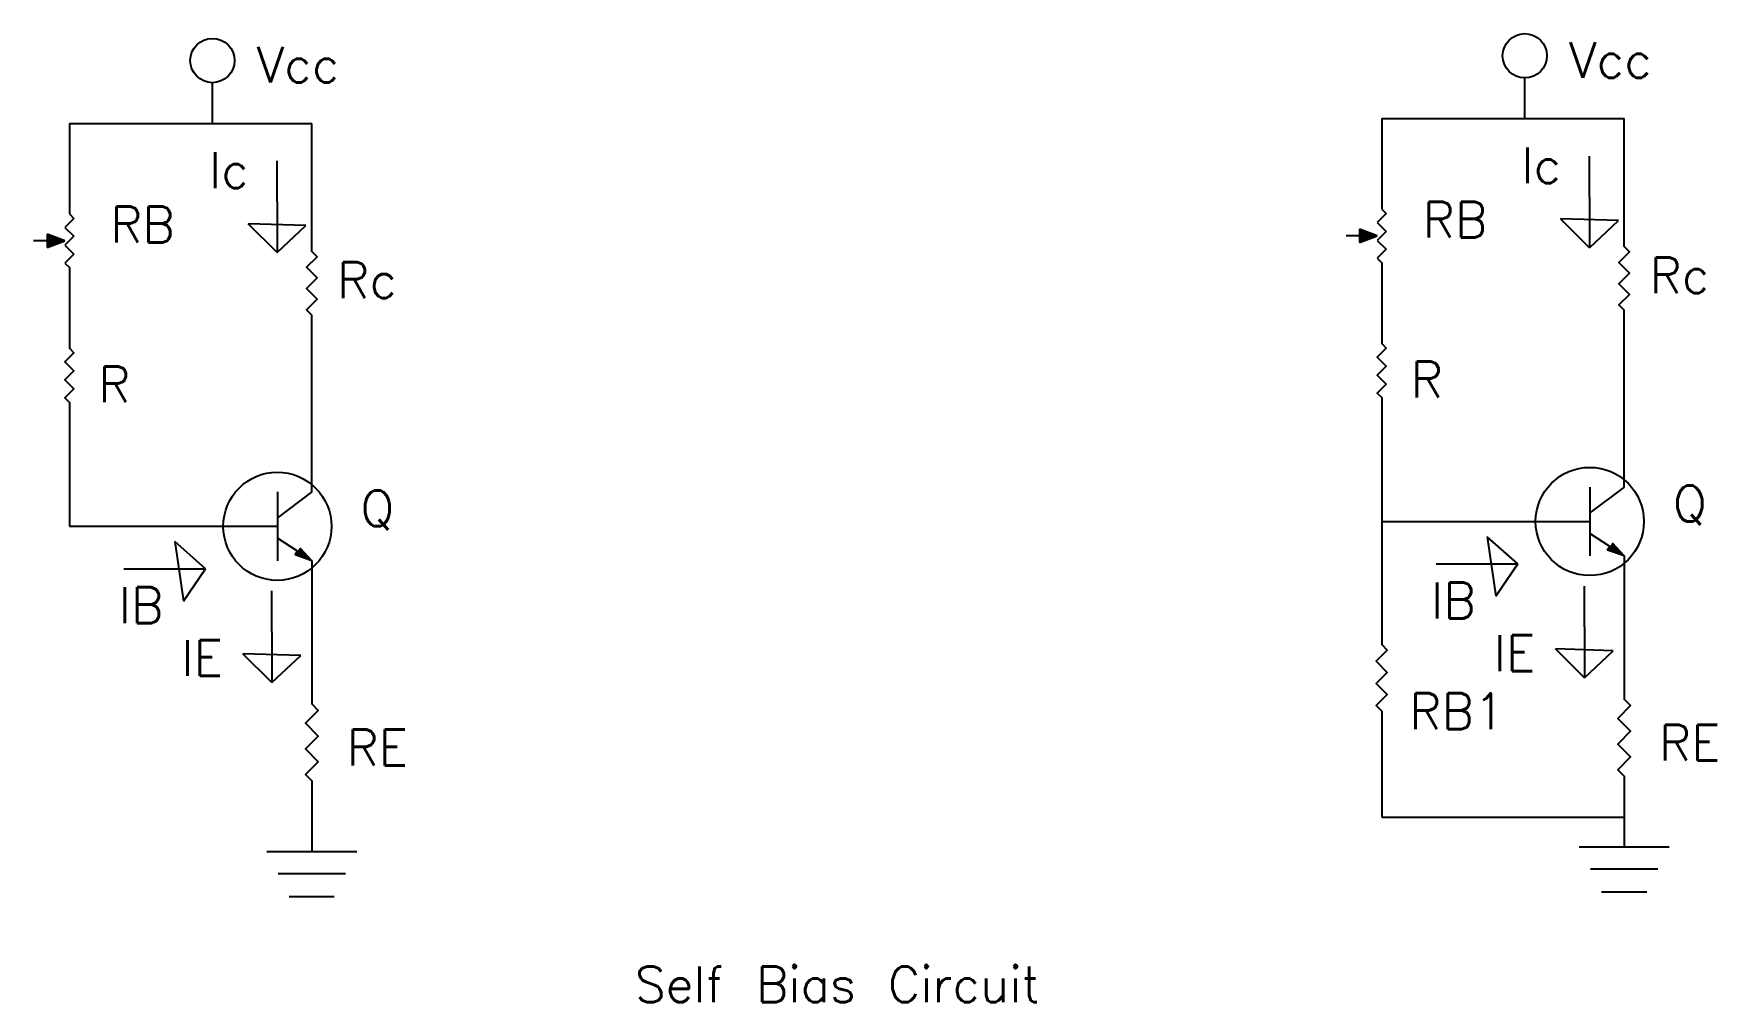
# Model space of a CAD drawing. Header units: inches. Extents: x 29.6 to 123.5, y -8.2 to 45.8.
import ezdxf

# ---------------------------------------------------------------- set-up
doc = ezdxf.new("R2010")
doc.units = ezdxf.units.IN
doc.header["$MEASUREMENT"] = 0
doc.styles.get("Standard").update_dxf_attribs({"font": 'txt.shx', "height": 2})

# ---------------------------------------------------------------- blocks, each defined once
blk = doc.blocks.new('Resistor - Variable')
at = {"color": 7}
for p, q in [((0, 0), (0.05, 0)), ((0.05, 0), (0.075, 0.025)), ((0.075, 0.025), (0.125, -0.025)), ((0.125, -0.025), (0.175, 0.025)), ((0.175, 0.025), (0.225, -0.025)), ((0.225, -0.025), (0.275, 0.025)), ((0.275, 0.025), (0.325, -0.025)), ((0.325, -0.025), (0.35, 0)), ((0.35, 0), (0.4, 0)), ((0.2, -0.025), (0.1625, -0.125)), ((0.2375, -0.125), (0.2, -0.025)), ((0.1625, -0.125), (0.2375, -0.125)), ((0.2, -0.13), (0.2, -0.12)), ((0.2, -0.125), (0.2, -0.2))]:
    blk.add_line(p, q, dxfattribs=at)
blk.add_solid([(0.2375, -0.125), (0.2, -0.025), (0.1625, -0.125)], dxfattribs=at)
blk = doc.blocks.new('Resistor')
at = {"color": 7}
blk.add_lwpolyline([(0, 0), (0.05, 0), (0.075, 0.025), (0.125, -0.025), (0.175, 0.025), (0.225, -0.025), (0.275, 0.025), (0.325, -0.025), (0.35, 0), (0.4, 0)], dxfattribs=at)
blk = doc.blocks.new('Transistor - NPN')
at = {"color": 7}
for p, q in [((0.199999, 0.2), (0.199999, -0.2)), ((0.399999, 0.2), (0.199999, 0.05)), ((0, 0), (0.199999, 0)), ((0.316132, -0.145536), (0.201153, -0.069033)), ((0.302516, -0.166503), (0.316132, -0.145536)), ((0.399999, -0.2), (0.302516, -0.166503)), ((0.329748, -0.124569), (0.399999, -0.2))]:
    blk.add_line(p, q, dxfattribs=at)
blk.add_solid([(0.302516, -0.166503), (0.399999, -0.2), (0.329748, -0.124569)], dxfattribs=at)
blk = doc.blocks.new('Ground')
at = {"color": 7}
for p, q in [((-0.1, 0), (0.1, 0)), ((0.075, -0.05), (-0.075, -0.05)), ((-0.05, -0.1), (0.05, -0.1))]:
    blk.add_line(p, q, dxfattribs=at)

msp = doc.modelspace()

# ---------------------------------------------------------------- linework, layer by layer
for p, q in [((112.741, 41.1), (112.741, 43.376)), ((39.541, 40.832), (39.541, 43.108)), ((31.565, 40.832), (31.565, 36.28)), ((31.565, 40.832), (39.541, 40.832)), ((39.541, 40.832), (45.085, 40.832)), ((45.085, 34.289), (45.085, 40.832)), ((104.766, 41.1), (104.766, 36.549)), ((104.766, 41.1), (112.741, 41.1)), ((112.741, 41.1), (118.285, 41.1)), ((118.285, 34.557), (118.285, 41.1)), ((43.148, 36.47), (43.148, 38.746)), ((116.348, 36.738), (116.348, 39.014)), ((116.348, 36.738), (116.348, 33.893)), ((43.148, 36.47), (43.148, 33.625)), ((43.148, 33.625), (41.534, 35.237)), ((44.762, 35.142), (41.534, 35.237)), ((43.148, 33.625), (44.762, 35.142)), ((116.348, 33.893), (114.734, 35.506)), ((117.962, 35.411), (114.734, 35.506)), ((116.348, 33.893), (117.962, 35.411)), ((31.565, 32.297), (31.565, 28.789)), ((104.766, 32.566), (104.766, 29.057)), ((45.085, 20.276), (45.085, 29.547)), ((118.285, 20.544), (118.285, 29.816)), ((31.565, 24.768), (31.565, 18.358)), ((104.766, 25.037), (104.766, 18.626)), ((31.565, 18.358), (41.249, 18.358)), ((104.766, 18.626), (114.45, 18.626)), ((104.766, 18.626), (104.766, 12.375)), ((39.161, 15.987), (37.452, 17.504)), ((37.452, 17.504), (37.927, 14.185)), ((112.361, 16.256), (110.652, 17.773)), ((110.652, 17.773), (111.127, 14.454)), ((34.604, 15.987), (39.161, 15.987)), ((39.161, 15.987), (37.927, 14.185)), ((37.927, 14.185), (39.161, 15.987)), ((45.085, 16.44), (45.085, 9.16)), ((107.804, 16.256), (112.361, 16.256)), ((112.361, 16.256), (111.127, 14.454)), ((111.127, 14.454), (112.361, 16.256)), ((118.285, 16.708), (118.285, 9.428)), ((42.863, 12.479), (42.863, 14.754)), ((116.064, 12.747), (116.064, 15.023)), ((42.863, 12.479), (42.863, 9.634)), ((116.064, 12.747), (116.064, 9.902)), ((116.064, 9.902), (114.45, 11.514)), ((117.678, 11.419), (114.45, 11.514)), ((116.064, 9.902), (117.678, 11.419)), ((42.863, 9.634), (41.249, 11.246)), ((44.477, 11.151), (41.249, 11.246)), ((42.863, 9.634), (44.477, 11.151)), ((118.285, 9.428), (118.285, 9.428)), ((45.085, 9.16), (45.085, 9.16)), ((104.766, 7.425), (104.766, 2.134)), ((45.085, 3.433), (45.085, 0.216)), ((118.285, 3.702), (118.285, 0.484)), ((104.766, 2.134), (118.285, 2.134))]:
    msp.add_line(p, q)
for centre, radius in [((39.541, 44.34), 1.233), ((112.741, 44.609), 1.233), ((116.367, 18.626), 3.019), ((43.167, 18.358), 3.019)]:
    msp.add_circle(centre, radius)

# ---------------------------------------------------------------- block references
for name, p, xscale, yscale, zscale, rotation in [('Resistor - Variable', (31.565, 36.28), 9.956859240472454, 9.956859240472454, 9.956859240472454, 270), ('Resistor - Variable', (104.766, 36.549), 9.956859240472454, 9.956859240472454, 9.956859240472454, 270), ('Resistor', (45.085, 29.547), 11.85340387902698, 11.85340387902698, 11.85340387902698, 90), ('Resistor', (118.285, 29.816), 11.85340387902698, 11.85340387902698, 11.85340387902698, 90), ('Resistor', (31.565, 28.789), 10.05168640523681, 10.05168640523681, 10.05168640523681, 270), ('Resistor', (104.766, 29.057), 10.05168640523681, 10.05168640523681, 10.05168640523681, 270), ('Resistor', (104.766, 12.375), 12.37415667180899, 12.37415667180899, 12.37415667180899, 270), ('Resistor', (118.285, 9.428), 14.3156212982103, 14.3156212982103, 14.3156212982103, 270), ('Resistor', (45.085, 9.16), 14.3156212982103, 14.3156212982103, 14.3156212982103, 270)]:
    msp.add_blockref(name, p, dxfattribs=dict(xscale=xscale, yscale=yscale, zscale=zscale, rotation=rotation))
for name, p, xscale, yscale, zscale in [('Transistor - NPN', (41.249, 18.358), 9.589039041651688, 9.589039041651688, 9.589039041651688), ('Transistor - NPN', (114.45, 18.626), 9.589039041651688, 9.589039041651688, 9.589039041651688), ('Ground', (45.085, 0.216), 25.10259561401396, 25.10259561401396, 25.10259561401396), ('Ground', (118.285, 0.484), 25.10259561401396, 25.10259561401396, 25.10259561401396)]:
    msp.add_blockref(name, p, dxfattribs=dict(xscale=xscale, yscale=yscale, zscale=zscale))

# ---------------------------------------------------------------- texts
for s, p in [('Vcc', (42.009, 43.108)), ('Vcc', (115.209, 43.376)), ('Ic', (112.551, 37.497)), ('Ic', (39.351, 37.228)), ('RB', (33.844, 34.194)), ('RB', (107.044, 34.462)), ('Rc', (46.501, 31.094)), ('Rc', (119.702, 31.363)), ('R', (33.179, 25.28)), ('R', (106.38, 25.549)), ('Q', (47.8, 18.358)), ('Q', (121.001, 18.626)), ('IB', (107.519, 13.221)), ('IB', (34.319, 12.953)), ('IE', (111.013, 10.28)), ('IE', (37.813, 10.012)), ('RB1', (106.299, 7.041)), ('RE', (47.024, 5.014)), ('RE', (120.224, 5.283)), ('Self Bias Circuit', (63.112, -8.2))]:
    msp.add_text(s, height=2).set_placement(p)

doc.saveas('drawing.dxf')
